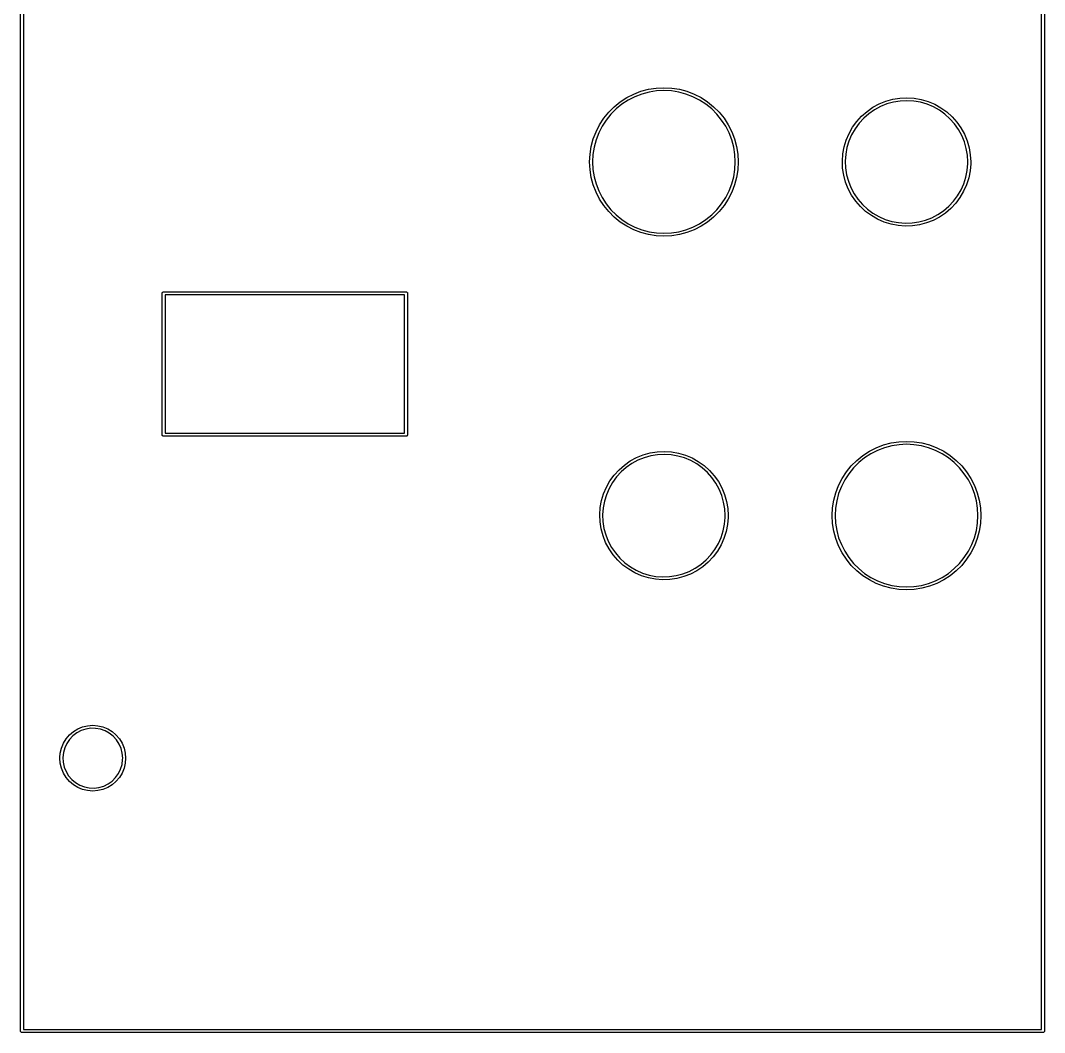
# Model space of a CAD drawing. Extents: x 13 to 64, y -113 to -13.
# Drawn here: x 13.4 to 64.1, y -113.1 to -63 of the extents above; entities that cross this region are included whole.
import ezdxf

# ---------------------------------------------------------------- set-up
doc = ezdxf.new("R2010")
doc.units = 0
doc.layers.add('BLACK', color=7, linetype='CONTINUOUS')

msp = doc.modelspace()

# ---------------------------------------------------------------- linework, layer by layer
at = {"layer": 'BLACK', "linetype": 'CONTINUOUS'}
for p, q in [((13.425, -113), (13.425, -13)), ((13.575, -13.075), (13.575, -112.925)), ((63.925, -112.925), (63.925, -13.075)), ((64.075, -13), (64.075, -113)), ((44.4859, -66.4053), (44.8659, -66.3451)), ((44.8659, -66.3451), (45.25, -66.325)), ((45.25, -66.325), (45.6341, -66.3451)), ((45.6341, -66.3451), (46.0141, -66.4053)), ((43.0899, -67.0269), (43.4125, -66.8174)), ((43.4125, -66.8174), (43.7552, -66.6427)), ((43.8143, -66.7753), (43.4851, -66.9431)), ((43.7552, -66.6427), (44.1144, -66.5049)), ((44.1592, -66.6429), (43.8143, -66.7753)), ((44.1144, -66.5049), (44.4859, -66.4053)), ((44.5161, -66.5473), (44.1592, -66.6429)), ((44.881, -66.4895), (44.5161, -66.5473)), ((45.25, -66.4702), (44.881, -66.4895)), ((45.619, -66.4895), (45.25, -66.4702)), ((45.9839, -66.5473), (45.619, -66.4895)), ((46.3408, -66.6429), (45.9839, -66.5473)), ((46.0141, -66.4053), (46.3856, -66.5049)), ((46.6857, -66.7753), (46.3408, -66.6429)), ((46.3856, -66.5049), (46.7448, -66.6427)), ((47.0149, -66.9431), (46.6857, -66.7753)), ((46.7448, -66.6427), (47.0875, -66.8174)), ((47.0875, -66.8174), (47.4101, -67.0269)), ((56.5682, -66.8991), (56.9181, -66.8424)), ((56.9181, -66.8424), (57.2722, -66.8251)), ((57.2722, -66.8251), (57.6259, -66.8473)), ((57.6259, -66.8473), (57.975, -66.9089)), ((42.5189, -67.5409), (42.7909, -67.2689)), ((42.7909, -67.2689), (43.0899, -67.0269)), ((43.1752, -67.1443), (42.8881, -67.3768)), ((43.4851, -66.9431), (43.1752, -67.1443)), ((47.3248, -67.1443), (47.0149, -66.9431)), ((47.6119, -67.3768), (47.3248, -67.1443)), ((47.4101, -67.0269), (47.7091, -67.2689)), ((47.7091, -67.2689), (47.9811, -67.5409)), ((55.2953, -67.4981), (55.5863, -67.2958)), ((55.5863, -67.2958), (55.8982, -67.1272)), ((55.96, -67.2586), (55.6624, -67.4195)), ((55.8982, -67.1272), (56.2268, -66.9944)), ((56.2736, -67.1319), (55.96, -67.2586)), ((56.2268, -66.9944), (56.5682, -66.8991)), ((56.5994, -67.0409), (56.2736, -67.1319)), ((56.9333, -66.9868), (56.5994, -67.0409)), ((57.2712, -66.9703), (56.9333, -66.9868)), ((57.6087, -66.9915), (57.2712, -66.9703)), ((57.9418, -67.0503), (57.6087, -66.9915)), ((58.2663, -67.1458), (57.9418, -67.0503)), ((57.975, -66.9089), (58.3151, -67.009)), ((58.5782, -67.2769), (58.2663, -67.1458)), ((58.3151, -67.009), (58.6418, -67.1463)), ((58.8734, -67.4419), (58.5782, -67.2769)), ((58.6418, -67.1463), (58.9512, -67.3193)), ((58.9512, -67.3193), (59.2395, -67.5256)), ((42.0674, -68.1625), (42.2769, -67.8399)), ((42.2769, -67.8399), (42.5189, -67.5409)), ((42.6268, -67.6381), (42.3943, -67.9252)), ((42.8881, -67.3768), (42.6268, -67.6381)), ((47.8732, -67.6381), (47.6119, -67.3768)), ((48.1057, -67.9252), (47.8732, -67.6381)), ((47.9811, -67.5409), (48.2231, -67.8399)), ((48.2231, -67.8399), (48.4326, -68.1625)), ((54.7896, -67.9933), (55.0286, -67.7315)), ((55.1302, -67.8353), (54.9021, -68.0851)), ((55.0286, -67.7315), (55.2953, -67.4981)), ((55.3847, -67.6125), (55.1302, -67.8353)), ((55.6624, -67.4195), (55.3847, -67.6125)), ((59.1485, -67.6388), (58.8734, -67.4419)), ((59.3998, -67.8651), (59.1485, -67.6388)), ((59.2395, -67.5256), (59.5029, -67.7628)), ((59.6244, -68.1181), (59.3998, -67.8651)), ((59.5029, -67.7628), (59.7382, -68.0279)), ((41.8927, -68.5052), (42.0674, -68.1625)), ((42.1931, -68.2351), (42.0253, -68.5643)), ((42.3943, -67.9252), (42.1931, -68.2351)), ((48.3069, -68.2351), (48.1057, -67.9252)), ((48.4747, -68.5643), (48.3069, -68.2351)), ((48.4326, -68.1625), (48.6073, -68.5052)), ((54.4061, -68.5883), (54.5812, -68.2801)), ((54.7033, -68.3588), (54.5362, -68.6529)), ((54.5812, -68.2801), (54.7896, -67.9933)), ((54.9021, -68.0851), (54.7033, -68.3588)), ((59.8194, -68.3945), (59.6244, -68.1181)), ((59.7382, -68.0279), (59.9426, -68.3175)), ((59.9426, -68.3175), (60.1133, -68.6281)), ((41.6553, -69.2359), (41.7549, -68.8644)), ((41.7549, -68.8644), (41.8927, -68.5052)), ((42.0253, -68.5643), (41.8929, -68.9092)), ((48.6071, -68.9092), (48.4747, -68.5643)), ((48.6073, -68.5052), (48.7451, -68.8644)), ((48.7451, -68.8644), (48.8447, -69.2359)), ((54.2665, -68.9141), (54.4061, -68.5883)), ((54.5362, -68.6529), (54.403, -68.9638)), ((59.9823, -68.6909), (59.8194, -68.3945)), ((60.1112, -69.0036), (59.9823, -68.6909)), ((60.1133, -68.6281), (60.2484, -68.9558)), ((41.5951, -69.6159), (41.6553, -69.2359)), ((41.7973, -69.2661), (41.7395, -69.631)), ((41.8929, -68.9092), (41.7973, -69.2661)), ((48.7027, -69.2661), (48.6071, -68.9092)), ((48.7605, -69.631), (48.7027, -69.2661)), ((48.8447, -69.2359), (48.9049, -69.6159)), ((54.1, -69.6021), (54.164, -69.2534)), ((54.164, -69.2534), (54.2665, -68.9141)), ((54.3052, -69.2876), (54.2441, -69.6203)), ((54.403, -68.9638), (54.3052, -69.2876)), ((60.2045, -69.3288), (60.1112, -69.0036)), ((60.2609, -69.6623), (60.2045, -69.3288)), ((60.2484, -68.9558), (60.3461, -69.2966)), ((60.3461, -69.2966), (60.4052, -69.6461)), ((41.575, -70), (41.5951, -69.6159)), ((41.7395, -69.631), (41.7202, -70)), ((48.7798, -70), (48.7605, -69.631)), ((48.9049, -69.6159), (48.925, -70)), ((54.0753, -69.9557), (54.1, -69.6021)), ((54.2441, -69.6203), (54.2205, -69.9577)), ((60.2798, -70), (60.2609, -69.6623)), ((60.4052, -69.6461), (60.425, -70)), ((41.5951, -70.3841), (41.575, -70)), ((41.6553, -70.7641), (41.5951, -70.3841)), ((41.7202, -70), (41.7395, -70.369)), ((41.7395, -70.369), (41.7973, -70.7339)), ((48.7027, -70.7339), (48.7605, -70.369)), ((48.7605, -70.369), (48.7798, -70)), ((48.9049, -70.3841), (48.8447, -70.7641)), ((48.925, -70), (48.9049, -70.3841)), ((54.0754, -69.9577), (54.0753, -69.9557)), ((54.0902, -70.3098), (54.0754, -69.9577)), ((54.1444, -70.6601), (54.0902, -70.3098)), ((54.2205, -69.9577), (54.2347, -70.2957)), ((54.2347, -70.2957), (54.2864, -70.6299)), ((60.2503, -70.4217), (60.2786, -70.0846)), ((60.2786, -70.0846), (60.2798, -70)), ((60.4238, -70.0887), (60.3941, -70.4419)), ((60.425, -70), (60.4238, -70.0887)), ((41.7549, -71.1356), (41.6553, -70.7641)), ((41.7973, -70.7339), (41.8929, -71.0908)), ((48.6071, -71.0908), (48.7027, -70.7339)), ((48.8447, -70.7641), (48.7451, -71.1356)), ((54.2373, -71.0022), (54.1444, -70.6601)), ((54.2864, -70.6299), (54.3751, -70.9563)), ((60.0823, -71.0759), (60.1846, -70.7535)), ((60.1846, -70.7535), (60.2503, -70.4217)), ((60.3253, -70.7896), (60.2181, -71.1275)), ((60.3941, -70.4419), (60.3253, -70.7896)), ((41.8927, -71.4948), (41.7549, -71.1356)), ((41.8929, -71.0908), (42.0253, -71.4357)), ((48.4747, -71.4357), (48.6071, -71.0908)), ((48.7451, -71.1356), (48.6073, -71.4948)), ((54.3678, -71.3318), (54.2373, -71.0022)), ((54.5342, -71.6447), (54.3678, -71.3318)), ((54.3751, -70.9563), (54.4996, -71.2708)), ((54.4996, -71.2708), (54.6584, -71.5695)), ((59.7736, -71.6766), (59.9447, -71.3849)), ((59.9447, -71.3849), (60.0823, -71.0759)), ((60.2181, -71.1275), (60.0739, -71.4513)), ((42.0674, -71.8375), (41.8927, -71.4948)), ((42.0253, -71.4357), (42.1931, -71.7649)), ((42.2769, -72.1601), (42.0674, -71.8375)), ((42.1931, -71.7649), (42.3943, -72.0748)), ((48.1057, -72.0748), (48.3069, -71.7649)), ((48.4326, -71.8375), (48.2231, -72.1601)), ((48.3069, -71.7649), (48.4747, -71.4357)), ((48.6073, -71.4948), (48.4326, -71.8375)), ((54.7345, -71.9372), (54.5342, -71.6447)), ((54.6584, -71.5695), (54.8495, -71.8486)), ((54.8495, -71.8486), (55.0706, -72.1047)), ((59.5709, -71.9475), (59.7736, -71.6766)), ((59.8945, -71.757), (59.6822, -72.0409)), ((60.0739, -71.4513), (59.8945, -71.757)), ((42.5189, -72.4591), (42.2769, -72.1601)), ((42.3943, -72.0748), (42.6268, -72.3619)), ((42.6268, -72.3619), (42.8881, -72.6232)), ((47.6119, -72.6232), (47.8732, -72.3619)), ((47.8732, -72.3619), (48.1057, -72.0748)), ((48.2231, -72.1601), (47.9811, -72.4591)), ((54.9661, -72.2055), (54.7345, -71.9372)), ((55.2262, -72.4464), (54.9661, -72.2055)), ((55.0706, -72.1047), (55.3188, -72.3345)), ((55.3188, -72.3345), (55.591, -72.5352)), ((58.8014, -72.6024), (59.0818, -72.4133)), ((59.0818, -72.4133), (59.3394, -72.1941)), ((59.4395, -72.2992), (59.1696, -72.529)), ((59.3394, -72.1941), (59.5709, -71.9475)), ((59.6822, -72.0409), (59.4395, -72.2992)), ((42.7909, -72.7311), (42.5189, -72.4591)), ((43.0899, -72.9731), (42.7909, -72.7311)), ((42.8881, -72.6232), (43.1752, -72.8557)), ((43.1752, -72.8557), (43.4851, -73.0569)), ((47.0149, -73.0569), (47.3248, -72.8557)), ((47.3248, -72.8557), (47.6119, -72.6232)), ((47.7091, -72.7311), (47.4101, -72.9731)), ((47.9811, -72.4591), (47.7091, -72.7311)), ((55.5115, -72.6567), (55.2262, -72.4464)), ((55.8185, -72.834), (55.5115, -72.6567)), ((55.591, -72.5352), (55.8839, -72.7043)), ((56.1433, -72.9759), (55.8185, -72.834)), ((55.8839, -72.7043), (56.1939, -72.8397)), ((56.1939, -72.8397), (56.517, -72.9398)), ((57.8592, -72.9679), (58.1862, -72.8815)), ((58.1862, -72.8815), (58.5016, -72.7592)), ((58.5616, -72.8914), (58.2311, -73.0196)), ((58.5016, -72.7592), (58.8014, -72.6024)), ((58.8757, -72.7272), (58.5616, -72.8914)), ((59.1696, -72.529), (58.8757, -72.7272)), ((43.4125, -73.1826), (43.0899, -72.9731)), ((43.7552, -73.3573), (43.4125, -73.1826)), ((43.4851, -73.0569), (43.8143, -73.2247)), ((44.1144, -73.4951), (43.7552, -73.3573)), ((43.8143, -73.2247), (44.1592, -73.3571)), ((44.1592, -73.3571), (44.5161, -73.4527)), ((45.9839, -73.4527), (46.3408, -73.3571)), ((46.3408, -73.3571), (46.6857, -73.2247)), ((46.7448, -73.3573), (46.3856, -73.4951)), ((46.6857, -73.2247), (47.0149, -73.0569)), ((47.0875, -73.1826), (46.7448, -73.3573)), ((47.4101, -72.9731), (47.0875, -73.1826)), ((56.4819, -73.0807), (56.1433, -72.9759)), ((56.8301, -73.1471), (56.4819, -73.0807)), ((56.517, -72.9398), (56.8493, -73.0032)), ((57.1835, -73.1743), (56.8301, -73.1471)), ((56.8493, -73.0032), (57.1865, -73.0291)), ((57.5378, -73.1619), (57.1835, -73.1743)), ((57.1865, -73.0291), (57.5246, -73.0173)), ((57.5246, -73.0173), (57.8592, -72.9679)), ((57.8884, -73.1102), (57.5378, -73.1619)), ((58.2311, -73.0196), (57.8884, -73.1102)), ((44.4859, -73.5947), (44.1144, -73.4951)), ((44.8659, -73.6549), (44.4859, -73.5947)), ((44.5161, -73.4527), (44.881, -73.5105)), ((45.25, -73.675), (44.8659, -73.6549)), ((44.881, -73.5105), (45.25, -73.5298)), ((45.25, -73.5298), (45.619, -73.5105)), ((45.6341, -73.6549), (45.25, -73.675)), ((45.619, -73.5105), (45.9839, -73.4527)), ((46.0141, -73.5947), (45.6341, -73.6549)), ((46.3856, -73.4951), (46.0141, -73.5947)), ((20.4278, -76.4841), (20.4295, -76.4743)), ((20.4295, -76.4743), (20.442, -76.4594)), ((20.442, -76.4594), (20.4518, -76.4425)), ((20.4518, -76.4425), (20.4581, -76.4402)), ((20.4581, -76.4402), (20.4625, -76.435)), ((20.4625, -76.435), (20.4817, -76.4317)), ((20.4817, -76.4317), (20.5, -76.425)), ((20.5, -76.425), (32.5, -76.425)), ((32.5, -76.425), (32.5097, -76.4267)), ((32.5097, -76.4267), (32.513, -76.4261)), ((32.513, -76.4261), (32.5159, -76.4278)), ((32.5159, -76.4278), (32.5257, -76.4295)), ((32.5257, -76.4295), (32.5406, -76.442)), ((32.5406, -76.442), (32.5575, -76.4518)), ((32.5575, -76.4518), (32.5598, -76.4582)), ((32.5598, -76.4582), (32.565, -76.4625)), ((32.565, -76.4625), (32.5683, -76.4817)), ((20.425, -76.5), (20.4267, -76.4903)), ((20.425, -83.5), (20.425, -76.5)), ((20.4261, -76.487), (20.4278, -76.4841)), ((20.4267, -76.4903), (20.4261, -76.487)), ((20.575, -76.575), (20.575, -83.425)), ((32.425, -76.575), (20.575, -76.575)), ((32.425, -83.425), (32.425, -76.575)), ((32.5683, -76.4817), (32.575, -76.5)), ((32.575, -76.5), (32.575, -83.5)), ((20.4317, -83.5183), (20.425, -83.5)), ((20.435, -83.5375), (20.4317, -83.5183)), ((20.4402, -83.5418), (20.435, -83.5375)), ((20.4425, -83.5482), (20.4402, -83.5418)), ((20.4594, -83.558), (20.4425, -83.5482)), ((20.4743, -83.5705), (20.4594, -83.558)), ((20.4841, -83.5722), (20.4743, -83.5705)), ((20.487, -83.5739), (20.4841, -83.5722)), ((20.575, -83.425), (32.425, -83.425)), ((32.5183, -83.5683), (32.5, -83.575)), ((32.5375, -83.565), (32.5183, -83.5683)), ((32.5418, -83.5598), (32.5375, -83.565)), ((32.5482, -83.5575), (32.5418, -83.5598)), ((32.558, -83.5406), (32.5482, -83.5575)), ((32.5705, -83.5257), (32.558, -83.5406)), ((32.5722, -83.5159), (32.5705, -83.5257)), ((32.5739, -83.513), (32.5722, -83.5159)), ((32.575, -83.5), (32.5733, -83.5097)), ((32.5733, -83.5097), (32.5739, -83.513)), ((20.4903, -83.5733), (20.487, -83.5739)), ((20.5, -83.575), (20.4903, -83.5733)), ((32.5, -83.575), (20.5, -83.575)), ((55.7552, -84.1427), (56.1144, -84.0049)), ((56.1144, -84.0049), (56.4859, -83.9053)), ((56.5161, -84.0473), (56.1592, -84.1429)), ((56.4859, -83.9053), (56.8659, -83.8451)), ((56.881, -83.9895), (56.5161, -84.0473)), ((56.8659, -83.8451), (57.25, -83.825)), ((57.25, -83.9702), (56.881, -83.9895)), ((57.25, -83.825), (57.6341, -83.8451)), ((57.619, -83.9895), (57.25, -83.9702)), ((57.9839, -84.0473), (57.619, -83.9895)), ((57.6341, -83.8451), (58.0141, -83.9053)), ((58.3408, -84.1429), (57.9839, -84.0473)), ((58.0141, -83.9053), (58.3856, -84.0049)), ((58.3856, -84.0049), (58.7448, -84.1427)), ((43.8982, -84.6272), (44.2268, -84.4944)), ((44.2268, -84.4944), (44.5682, -84.3991)), ((44.5994, -84.5409), (44.2736, -84.6319)), ((44.5682, -84.3991), (44.9181, -84.3424)), ((44.9333, -84.4868), (44.5994, -84.5409)), ((44.9181, -84.3424), (45.2722, -84.3251)), ((45.2712, -84.4703), (44.9333, -84.4868)), ((45.6087, -84.4915), (45.2712, -84.4703)), ((45.2722, -84.3251), (45.6259, -84.3473)), ((45.9418, -84.5503), (45.6087, -84.4915)), ((45.6259, -84.3473), (45.975, -84.4089)), ((46.2663, -84.6458), (45.9418, -84.5503)), ((45.975, -84.4089), (46.3151, -84.509)), ((46.3151, -84.509), (46.6418, -84.6463)), ((54.7909, -84.7689), (55.0899, -84.5269)), ((55.0899, -84.5269), (55.4125, -84.3174)), ((55.4851, -84.4431), (55.1752, -84.6443)), ((55.4125, -84.3174), (55.7552, -84.1427)), ((55.8143, -84.2753), (55.4851, -84.4431)), ((56.1592, -84.1429), (55.8143, -84.2753)), ((58.6857, -84.2753), (58.3408, -84.1429)), ((59.0149, -84.4431), (58.6857, -84.2753)), ((58.7448, -84.1427), (59.0875, -84.3174)), ((59.3248, -84.6443), (59.0149, -84.4431)), ((59.0875, -84.3174), (59.4101, -84.5269)), ((59.4101, -84.5269), (59.7091, -84.7689)), ((43.0286, -85.2315), (43.2953, -84.9981)), ((43.2953, -84.9981), (43.5863, -84.7958)), ((43.6624, -84.9195), (43.3847, -85.1125)), ((43.5863, -84.7958), (43.8982, -84.6272)), ((43.96, -84.7586), (43.6624, -84.9195)), ((44.2736, -84.6319), (43.96, -84.7586)), ((46.5782, -84.7769), (46.2663, -84.6458)), ((46.8734, -84.9419), (46.5782, -84.7769)), ((46.6418, -84.6463), (46.9512, -84.8193)), ((47.1485, -85.1388), (46.8734, -84.9419)), ((46.9512, -84.8193), (47.2395, -85.0256)), ((47.2395, -85.0256), (47.5029, -85.2628)), ((54.2769, -85.3399), (54.5189, -85.0409)), ((54.5189, -85.0409), (54.7909, -84.7689)), ((54.8881, -84.8768), (54.6268, -85.1381)), ((55.1752, -84.6443), (54.8881, -84.8768)), ((59.6119, -84.8768), (59.3248, -84.6443)), ((59.8732, -85.1381), (59.6119, -84.8768)), ((59.7091, -84.7689), (59.9811, -85.0409)), ((59.9811, -85.0409), (60.2231, -85.3399)), ((42.5812, -85.7801), (42.7896, -85.4933)), ((42.9021, -85.5851), (42.7033, -85.8588)), ((42.7896, -85.4933), (43.0286, -85.2315)), ((43.1302, -85.3353), (42.9021, -85.5851)), ((43.3847, -85.1125), (43.1302, -85.3353)), ((47.3998, -85.3651), (47.1485, -85.1388)), ((47.6244, -85.6181), (47.3998, -85.3651)), ((47.5029, -85.2628), (47.7382, -85.5279)), ((47.7382, -85.5279), (47.9426, -85.8175)), ((54.0674, -85.6625), (54.2769, -85.3399)), ((54.3943, -85.4252), (54.1931, -85.7351)), ((54.6268, -85.1381), (54.3943, -85.4252)), ((60.1057, -85.4252), (59.8732, -85.1381)), ((60.3069, -85.7351), (60.1057, -85.4252)), ((60.2231, -85.3399), (60.4326, -85.6625)), ((42.2665, -86.4141), (42.4061, -86.0883)), ((42.4061, -86.0883), (42.5812, -85.7801)), ((42.7033, -85.8588), (42.5362, -86.1529)), ((47.8194, -85.8945), (47.6244, -85.6181)), ((47.9823, -86.1909), (47.8194, -85.8945)), ((47.9426, -85.8175), (48.1133, -86.1281)), ((53.7549, -86.3644), (53.8927, -86.0052)), ((53.8927, -86.0052), (54.0674, -85.6625)), ((54.0253, -86.0643), (53.8929, -86.4092)), ((54.1931, -85.7351), (54.0253, -86.0643)), ((60.4747, -86.0643), (60.3069, -85.7351)), ((60.4326, -85.6625), (60.6073, -86.0052)), ((60.6071, -86.4092), (60.4747, -86.0643)), ((60.6073, -86.0052), (60.7451, -86.3644)), ((42.164, -86.7534), (42.2665, -86.4141)), ((42.403, -86.4638), (42.3052, -86.7876)), ((42.5362, -86.1529), (42.403, -86.4638)), ((48.1112, -86.5036), (47.9823, -86.1909)), ((48.2045, -86.8288), (48.1112, -86.5036)), ((48.1133, -86.1281), (48.2484, -86.4558)), ((48.2484, -86.4558), (48.3461, -86.7966)), ((53.6553, -86.7359), (53.7549, -86.3644)), ((53.8929, -86.4092), (53.7973, -86.7661)), ((60.7027, -86.7661), (60.6071, -86.4092)), ((60.7451, -86.3644), (60.8447, -86.7359)), ((42.0753, -87.4557), (42.1, -87.1021)), ((42.1, -87.1021), (42.164, -86.7534)), ((42.3052, -86.7876), (42.2441, -87.1203)), ((48.2609, -87.1623), (48.2045, -86.8288)), ((48.3461, -86.7966), (48.4052, -87.1461)), ((53.575, -87.5), (53.5951, -87.1159)), ((53.5951, -87.1159), (53.6553, -86.7359)), ((53.7973, -86.7661), (53.7395, -87.131)), ((60.7605, -87.131), (60.7027, -86.7661)), ((60.8447, -86.7359), (60.9049, -87.1159)), ((60.9049, -87.1159), (60.925, -87.5)), ((42.0754, -87.4577), (42.0753, -87.4557)), ((42.0902, -87.8098), (42.0754, -87.4577)), ((42.2441, -87.1203), (42.2205, -87.4577)), ((42.2205, -87.4577), (42.2347, -87.7957)), ((48.2503, -87.9217), (48.2786, -87.5846)), ((48.2798, -87.5), (48.2609, -87.1623)), ((48.2786, -87.5846), (48.2798, -87.5)), ((48.4238, -87.5887), (48.3941, -87.9419)), ((48.4052, -87.1461), (48.425, -87.5)), ((48.425, -87.5), (48.4238, -87.5887)), ((53.5951, -87.8841), (53.575, -87.5)), ((53.7395, -87.131), (53.7202, -87.5)), ((53.7202, -87.5), (53.7395, -87.869)), ((60.7798, -87.5), (60.7605, -87.131)), ((60.7605, -87.869), (60.7798, -87.5)), ((60.925, -87.5), (60.9049, -87.8841)), ((42.1444, -88.1601), (42.0902, -87.8098)), ((42.2347, -87.7957), (42.2864, -88.1299)), ((42.2864, -88.1299), (42.3751, -88.4563)), ((48.1846, -88.2535), (48.2503, -87.9217)), ((48.3941, -87.9419), (48.3253, -88.2896)), ((53.6553, -88.2641), (53.5951, -87.8841)), ((53.7395, -87.869), (53.7973, -88.2339)), ((60.7027, -88.2339), (60.7605, -87.869)), ((60.9049, -87.8841), (60.8447, -88.2641)), ((42.2373, -88.5022), (42.1444, -88.1601)), ((42.3678, -88.8318), (42.2373, -88.5022)), ((42.3751, -88.4563), (42.4996, -88.7708)), ((47.9447, -88.8849), (48.0823, -88.5759)), ((48.2181, -88.6275), (48.0739, -88.9513)), ((48.0823, -88.5759), (48.1846, -88.2535)), ((48.3253, -88.2896), (48.2181, -88.6275)), ((53.7549, -88.6356), (53.6553, -88.2641)), ((53.8927, -88.9948), (53.7549, -88.6356)), ((53.7973, -88.2339), (53.8929, -88.5908)), ((53.8929, -88.5908), (54.0253, -88.9357)), ((60.4747, -88.9357), (60.6071, -88.5908)), ((60.6071, -88.5908), (60.7027, -88.2339)), ((60.7451, -88.6356), (60.6073, -88.9948)), ((60.8447, -88.2641), (60.7451, -88.6356)), ((42.5342, -89.1447), (42.3678, -88.8318)), ((42.4996, -88.7708), (42.6584, -89.0695)), ((42.6584, -89.0695), (42.8495, -89.3486)), ((47.7736, -89.1766), (47.9447, -88.8849)), ((48.0739, -88.9513), (47.8945, -89.257)), ((54.0674, -89.3375), (53.8927, -88.9948)), ((54.0253, -88.9357), (54.1931, -89.2649)), ((60.3069, -89.2649), (60.4747, -88.9357)), ((60.6073, -88.9948), (60.4326, -89.3375)), ((42.7345, -89.4372), (42.5342, -89.1447)), ((42.9661, -89.7055), (42.7345, -89.4372)), ((42.8495, -89.3486), (43.0706, -89.6047)), ((43.0706, -89.6047), (43.3188, -89.8345)), ((47.3394, -89.6941), (47.5709, -89.4475)), ((47.6822, -89.5409), (47.4395, -89.7992)), ((47.5709, -89.4475), (47.7736, -89.1766)), ((47.8945, -89.257), (47.6822, -89.5409)), ((54.2769, -89.6601), (54.0674, -89.3375)), ((54.1931, -89.2649), (54.3943, -89.5748)), ((54.3943, -89.5748), (54.6268, -89.8619)), ((59.8732, -89.8619), (60.1057, -89.5748)), ((60.1057, -89.5748), (60.3069, -89.2649)), ((60.4326, -89.3375), (60.2231, -89.6601)), ((43.2262, -89.9464), (42.9661, -89.7055)), ((43.5115, -90.1567), (43.2262, -89.9464)), ((43.3188, -89.8345), (43.591, -90.0352)), ((43.8185, -90.334), (43.5115, -90.1567)), ((43.591, -90.0352), (43.8839, -90.2043)), ((46.5016, -90.2592), (46.8014, -90.1024)), ((46.8014, -90.1024), (47.0818, -89.9133)), ((47.1696, -90.029), (46.8757, -90.2272)), ((47.0818, -89.9133), (47.3394, -89.6941)), ((47.4395, -89.7992), (47.1696, -90.029)), ((54.5189, -89.9591), (54.2769, -89.6601)), ((54.7909, -90.2311), (54.5189, -89.9591)), ((54.6268, -89.8619), (54.8881, -90.1232)), ((54.8881, -90.1232), (55.1752, -90.3557)), ((59.3248, -90.3557), (59.6119, -90.1232)), ((59.6119, -90.1232), (59.8732, -89.8619)), ((59.9811, -89.9591), (59.7091, -90.2311)), ((60.2231, -89.6601), (59.9811, -89.9591)), ((44.1433, -90.4759), (43.8185, -90.334)), ((43.8839, -90.2043), (44.1939, -90.3397)), ((44.4819, -90.5807), (44.1433, -90.4759)), ((44.1939, -90.3397), (44.517, -90.4398)), ((44.8301, -90.6471), (44.4819, -90.5807)), ((44.517, -90.4398), (44.8493, -90.5032)), ((45.1835, -90.6743), (44.8301, -90.6471)), ((44.8493, -90.5032), (45.1865, -90.5291)), ((45.5378, -90.6619), (45.1835, -90.6743)), ((45.1865, -90.5291), (45.5246, -90.5173)), ((45.5246, -90.5173), (45.8592, -90.4679)), ((45.8884, -90.6102), (45.5378, -90.6619)), ((45.8592, -90.4679), (46.1862, -90.3815)), ((46.2311, -90.5196), (45.8884, -90.6102)), ((46.1862, -90.3815), (46.5016, -90.2592)), ((46.5616, -90.3914), (46.2311, -90.5196)), ((46.8757, -90.2272), (46.5616, -90.3914)), ((55.0899, -90.4731), (54.7909, -90.2311)), ((55.4125, -90.6826), (55.0899, -90.4731)), ((55.1752, -90.3557), (55.4851, -90.5569)), ((55.4851, -90.5569), (55.8143, -90.7247)), ((58.6857, -90.7247), (59.0149, -90.5569)), ((59.0149, -90.5569), (59.3248, -90.3557)), ((59.4101, -90.4731), (59.0875, -90.6826)), ((59.7091, -90.2311), (59.4101, -90.4731)), ((55.7552, -90.8573), (55.4125, -90.6826)), ((56.1144, -90.9951), (55.7552, -90.8573)), ((55.8143, -90.7247), (56.1592, -90.8571)), ((56.4859, -91.0947), (56.1144, -90.9951)), ((56.1592, -90.8571), (56.5161, -90.9527)), ((56.8659, -91.1549), (56.4859, -91.0947)), ((56.5161, -90.9527), (56.881, -91.0105)), ((57.25, -91.175), (56.8659, -91.1549)), ((56.881, -91.0105), (57.25, -91.0298)), ((57.25, -91.0298), (57.619, -91.0105)), ((57.6341, -91.1549), (57.25, -91.175)), ((57.619, -91.0105), (57.9839, -90.9527)), ((58.0141, -91.0947), (57.6341, -91.1549)), ((57.9839, -90.9527), (58.3408, -90.8571)), ((58.3856, -90.9951), (58.0141, -91.0947)), ((58.3408, -90.8571), (58.6857, -90.7247)), ((58.7448, -90.8573), (58.3856, -90.9951)), ((59.0875, -90.6826), (58.7448, -90.8573)), ((15.851, -98.351), (16.0448, -98.1853)), ((16.2113, -98.2476), (16.0174, -98.3932)), ((16.0448, -98.1853), (16.2623, -98.0521)), ((16.4265, -98.1356), (16.2113, -98.2476)), ((16.2623, -98.0521), (16.4978, -97.9545)), ((16.657, -98.0602), (16.4265, -98.1356)), ((16.4978, -97.9545), (16.7458, -97.895)), ((16.8968, -98.0236), (16.657, -98.0602)), ((16.7458, -97.895), (17, -97.875)), ((17.1393, -98.0265), (16.8968, -98.0236)), ((17, -97.875), (17.2542, -97.895)), ((17.3781, -98.069), (17.1393, -98.0265)), ((17.2542, -97.895), (17.5022, -97.9545)), ((17.6067, -98.15), (17.3781, -98.069)), ((17.5022, -97.9545), (17.7377, -98.0521)), ((17.8191, -98.2672), (17.6067, -98.15)), ((17.7377, -98.0521), (17.9552, -98.1853)), ((17.9552, -98.1853), (18.149, -98.351)), ((15.4545, -98.9978), (15.5521, -98.7623)), ((15.5521, -98.7623), (15.6853, -98.5448)), ((15.6853, -98.5448), (15.851, -98.351)), ((15.8498, -98.5686), (15.7131, -98.7689)), ((16.0174, -98.3932), (15.8498, -98.5686)), ((18.0094, -98.4176), (17.8191, -98.2672)), ((18.1726, -98.597), (18.0094, -98.4176)), ((18.149, -98.351), (18.3147, -98.5448)), ((18.3044, -98.8006), (18.1726, -98.597)), ((18.3147, -98.5448), (18.4479, -98.7623)), ((18.4479, -98.7623), (18.5455, -98.9978)), ((15.3778, -99.4638), (15.395, -99.2458)), ((15.395, -99.2458), (15.4545, -98.9978)), ((15.5462, -99.2227), (15.5204, -99.4638)), ((15.611, -98.9889), (15.5462, -99.2227)), ((15.7131, -98.7689), (15.611, -98.9889)), ((18.4011, -99.023), (18.3044, -98.8006)), ((18.4602, -99.2583), (18.4011, -99.023)), ((18.4801, -99.5), (18.4602, -99.2583)), ((18.5455, -98.9978), (18.605, -99.2458)), ((18.605, -99.2458), (18.625, -99.5)), ((15.375, -99.5), (15.3778, -99.4638)), ((15.395, -99.7542), (15.375, -99.5)), ((15.4545, -100.002), (15.395, -99.7542)), ((15.5204, -99.4638), (15.5343, -99.706)), ((15.5343, -99.706), (15.5877, -99.9426)), ((18.4466, -99.8128), (18.4783, -99.5723)), ((18.4783, -99.5723), (18.4801, -99.5)), ((18.605, -99.7542), (18.5455, -100.002)), ((18.625, -99.5), (18.605, -99.7542)), ((15.5521, -100.238), (15.4545, -100.002)), ((15.6853, -100.455), (15.5521, -100.238)), ((15.5877, -99.9426), (15.6789, -100.167)), ((15.6789, -100.167), (15.8057, -100.374)), ((18.1271, -100.459), (18.2687, -100.262)), ((18.2687, -100.262), (18.3761, -100.045)), ((18.4479, -100.238), (18.3147, -100.455)), ((18.3761, -100.045), (18.4466, -99.8128)), ((18.5455, -100.002), (18.4479, -100.238)), ((15.851, -100.649), (15.6853, -100.455)), ((15.8057, -100.374), (15.9645, -100.557)), ((16.0448, -100.815), (15.851, -100.649)), ((15.9645, -100.557), (16.1511, -100.712)), ((16.1511, -100.712), (16.3605, -100.835)), ((17.54, -100.878), (17.7579, -100.771)), ((17.7579, -100.771), (17.9553, -100.63)), ((18.149, -100.649), (17.9552, -100.815)), ((17.9553, -100.63), (18.1271, -100.459)), ((18.3147, -100.455), (18.149, -100.649)), ((16.2623, -100.948), (16.0448, -100.815)), ((16.4978, -101.045), (16.2623, -100.948)), ((16.3605, -100.835), (16.5871, -100.921)), ((16.7458, -101.105), (16.4978, -101.045)), ((16.5871, -100.921), (16.8248, -100.97)), ((17, -101.125), (16.7458, -101.105)), ((16.8248, -100.97), (17.0671, -100.979)), ((17.2542, -101.105), (17, -101.125)), ((17.0671, -100.979), (17.3077, -100.948)), ((17.5022, -101.045), (17.2542, -101.105)), ((17.3077, -100.948), (17.54, -100.878)), ((17.7377, -100.948), (17.5022, -101.045)), ((17.9552, -100.815), (17.7377, -100.948)), ((13.575, -112.925), (63.925, -112.925)), ((13.4317, -113.018), (13.425, -113)), ((13.435, -113.037), (13.4317, -113.018)), ((13.4402, -113.042), (13.435, -113.037)), ((13.4425, -113.048), (13.4402, -113.042)), ((13.4594, -113.058), (13.4425, -113.048)), ((13.4743, -113.07), (13.4594, -113.058)), ((13.4841, -113.072), (13.4743, -113.07)), ((13.487, -113.074), (13.4841, -113.072)), ((13.4903, -113.073), (13.487, -113.074)), ((13.5, -113.075), (13.4903, -113.073)), ((64, -113.075), (13.5, -113.075)), ((64.0183, -113.068), (64, -113.075)), ((64.0375, -113.065), (64.0183, -113.068)), ((64.0418, -113.06), (64.0375, -113.065)), ((64.0482, -113.057), (64.0418, -113.06)), ((64.058, -113.041), (64.0482, -113.057)), ((64.0705, -113.026), (64.058, -113.041)), ((64.0722, -113.016), (64.0705, -113.026)), ((64.0739, -113.013), (64.0722, -113.016)), ((64.075, -113), (64.0733, -113.01)), ((64.0733, -113.01), (64.0739, -113.013))]:
    msp.add_line(p, q, dxfattribs=at)

doc.saveas('drawing.dxf')
